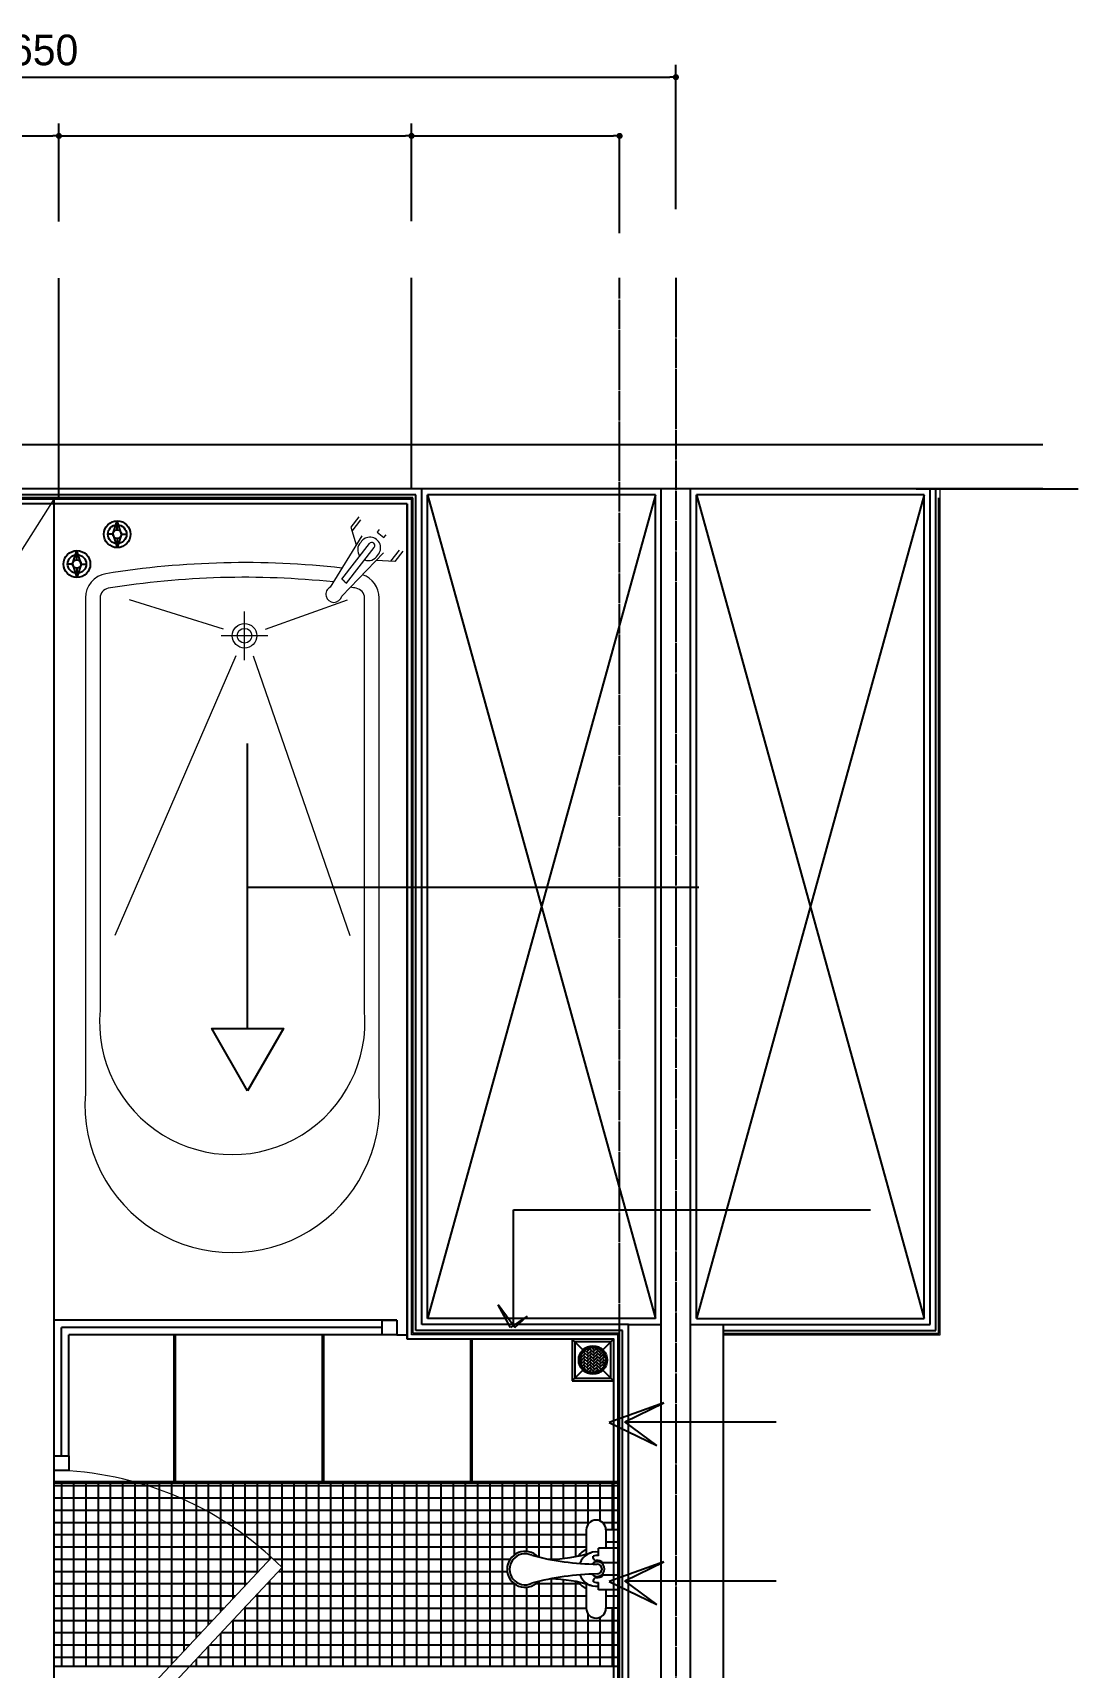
# Model space of a CAD drawing. Header units: inches. Extents: x -1249499 to 290957, y -589671 to 1013543.
# Drawn here: x -1231000 to -1228864, y 248069 to 251404 of the extents above; entities that cross this region are included whole.
import ezdxf

# ---------------------------------------------------------------- set-up
doc = ezdxf.new("R2010")
doc.units = ezdxf.units.IN
doc.header["$MEASUREMENT"] = 0
doc.linetypes.add('CEN', pattern=[62, 60, -1, 0, -1])
doc.layers.add('1', color=4, linetype='Continuous', lineweight=15)
doc.layers.add('8', color=8, linetype='Continuous', lineweight=5)
for name, color, linetype in [('13', 13, 'Continuous'), ('2CONTINUOUS', 2, 'Continuous'), ('3', 2, 'Continuous'), ('4', 4, 'Continuous'), ('4ELE', 4, 'Continuous'), ('6', 6, 'Continuous'), ('BOARD-06', 6, 'Continuous'), ('CEN', 1, 'CEN'), ('FIN', 6, 'Continuous'), ('FOR', 4, 'Continuous'), ('FP-TOIL', 12, 'Continuous'), ('FUR', 4, 'Continuous'), ('GSB-09', 9, 'Continuous'), ('INS', 4, 'Continuous'), ('KC', 7, 'Continuous'), ('TOIL', 9, 'Continuous'), ('WALL', 2, 'Continuous'), ('파고라', 3, 'Continuous'), ('화강석', 4, 'Continuous')]:
    doc.layers.add(name, color=color, linetype=linetype)
doc.styles.get("Standard").update_dxf_attribs({"font": 'DotumChe.ttf'})
doc.styles.add('STYLE1', font='ses.shx', dxfattribs={"bigfont": 'shs.shx'})
doc.dimstyles.new('MIN', dxfattribs={"dimscale": 0, "dimtxt": 5, "dimasz": 0.18, "dimexe": 0.18, "dimexo": 0.0625, "dimgap": 0.09, "dimtad": 0, "dimtih": 1, "dimtoh": 1, "dimdec": 4, "dimzin": 0, "dimdsep": 46, "dimtxsty": 'Standard', "dimblk1": 'DOT', "dimblk2": 'DOT', "dimsah": 1, "dimcen": 0.09, "dimclrd": 6, "dimclre": 6, "dimclrt": 3, "dimadec": 0, "dimazin": 0, "dimtfac": 1, "dimtdec": 4, "dimtofl": 0, "dimtmove": 0, "dimatfit": 3, "dimldrblk": 'DOT', "dimfxl": 1, "dimtolj": 1, "dimtzin": 0, "dimarcsym": 0})

# ---------------------------------------------------------------- blocks, each defined once
blk = doc.blocks.new('_DOT')
at = {"color": 0, "linetype": 'ByBlock'}
blk.add_line((-0.5, 0), (-1, 0), dxfattribs=at)
at = {"color": 0, "linetype": 'ByBlock', "const_width": 0.5}
blk.add_lwpolyline([(-0.25, 0, 1), (0.25, 0, 1)], format="xyb", close=True, dxfattribs=at)
blk = doc.blocks.new('*D1383')
at = {"layer": '4', "lineweight": -2, "transparency": 16777216}
for p, q in [((-1232336.240104212, 251018.9723957799), (-1232336.240104212, 251218.6872627647)), ((-1230946.240104212, 251018.9723957799), (-1230946.240104212, 251218.6872627647)), ((-1232323.740104212, 251193.6872627647), (-1230958.740104212, 251193.6872627647))]:
    blk.add_line(p, q, dxfattribs=at)
at = {"layer": 'DEFPOINTS', "color": 0, "transparency": 16777216}
for p in [(-1230946.240104212, 251193.6872627647), (-1232336.240104212, 250993.9723957799), (-1230946.240104212, 250993.9723957799)]:
    blk.add_point(p, dxfattribs=at)
at = {"layer": '4', "lineweight": -2, "transparency": 16777216, "xscale": 12.5, "yscale": 12.5, "zscale": 12.5, "rotation": 180}
blk.add_blockref('_DOT', (-1232336.240104212, 251193.6872627647), dxfattribs=at)
at = {"layer": '4', "lineweight": -2, "transparency": 16777216, "xscale": 12.5, "yscale": 12.5, "zscale": 12.5}
blk.add_blockref('_DOT', (-1230946.240104212, 251193.6872627647), dxfattribs=at)
at = {"layer": '4', "transparency": 16777216, "insert": (-1231641.240104212, 251243.3896437171), "char_height": 62.5, "attachment_point": 5, "style": 'STYLE1'}
blk.add_mtext('\\A1;1,390', dxfattribs=at)
blk = doc.blocks.new('*D1387')
at = {"layer": '4', "lineweight": -2, "transparency": 16777216}
for p, q in [((-1232336.240104212, 251043.9723957799), (-1232336.240104212, 251338.5908345846)), ((-1229686.240104212, 251043.9723957799), (-1229686.240104212, 251338.5908345846)), ((-1232323.740104212, 251313.5908345846), (-1229698.740104212, 251313.5908345846))]:
    blk.add_line(p, q, dxfattribs=at)
at = {"layer": 'DEFPOINTS', "color": 0, "transparency": 16777216}
for p in [(-1229686.240104212, 251313.5908345846), (-1232336.240104212, 251018.9723957799), (-1229686.240104212, 251018.9723957799)]:
    blk.add_point(p, dxfattribs=at)
at = {"layer": '4', "lineweight": -2, "transparency": 16777216, "xscale": 12.5, "yscale": 12.5, "zscale": 12.5, "rotation": 180}
blk.add_blockref('_DOT', (-1232336.240104212, 251313.5908345846), dxfattribs=at)
at = {"layer": '4', "lineweight": -2, "transparency": 16777216, "xscale": 12.5, "yscale": 12.5, "zscale": 12.5}
blk.add_blockref('_DOT', (-1229686.240104212, 251313.5908345846), dxfattribs=at)
at = {"layer": '4', "transparency": 16777216, "insert": (-1231011.240104212, 251363.2932155369), "char_height": 62.5, "attachment_point": 5, "style": 'STYLE1'}
blk.add_mtext('\\A1;2,650', dxfattribs=at)

msp = doc.modelspace()

# ---------------------------------------------------------------- hatches: boundary and pattern name
at = {"layer": '13'}
h = msp.add_hatch(dxfattribs=at)
h.set_pattern_fill('NET', color=256, scale=200, style=0)
h.set_pattern_definition([(0, (-1259715.621813487, 278964.5246825756), (0, 25), []), (90, (-1259715.621813487, 278964.5246825756), (-25, 1.530757942277972e-15), [])])
h.paths.add_polyline_path([(-1230781.526328049, 248444.2197039063, -0.1263294468834134), (-1230490.407492999, 248272.0525577346), (-1230679.647696417, 248070.2196403877), (-1229804.240104212, 248070.2196403877), (-1229804.240104212, 248189.2196403877), (-1229829.240104212, 248189.2196403877, -1), (-1229869.240104212, 248189.2196403877), (-1229869.240104212, 248228.9083516462, -0.1195920062124356), (-1229885.49139265, 248242.5579809008, 0.04740453875707076), (-1229941.865267538, 248249.1493026635, 0.01206100357090742), (-1229967.580999467, 248243.4767050424, -2.50201948306443), (-1229967.69688641, 248294.089130571, 0.01050689854607514), (-1229945.319954778, 248289.2350564993, 0.05029069669746007), (-1229885.49139265, 248295.8812998745, -0.1195920062124356), (-1229869.240104212, 248309.5309291291), (-1229869.240104212, 248349.2196403876, -1), (-1229829.240104212, 248349.2196403877), (-1229804.240104212, 248349.2196403877), (-1229804.240104212, 248444.2197039063)])
h.paths.add_polyline_path([(-1230781.526328049, 248444.2197039063), (-1230956.240104212, 248444.2197039063), (-1230956.240104212, 248070.2196403877), (-1230720.750573876, 248070.2196403877), (-1230512.073144371, 248292.7832057443, 0.1151434633391482)])
at = {"layer": '6'}
h = msp.add_hatch(dxfattribs=at)
h.set_pattern_fill('AR-HBONE', color=256, scale=1.133333333333333, style=0)
h.set_pattern_definition([(44.99999999999999, (-1233112.233537676, 259873.981166523), (5.033011044967376e-16, 6.411101482758028), [13.6, -4.533333333333331]), (135, (-1233109.027986934, 259877.1867172646), (5.033011044967376e-16, 6.411101482758028), [13.6, -4.533333333333331])])
h.paths.add_polyline_path([(-1229829.545789719, 248695.7196403877, 1), (-1229881.934418706, 248695.7196403877, 1)])

# ---------------------------------------------------------------- linework, layer by layer
at = {"layer": '1'}
msp.add_line((-1231037.240104212, 250324.7196403877), (-1230956.240104212, 250452.2196403877), dxfattribs=at)
at = {"layer": '13'}
for p, q in [((-1230956.240104212, 247767.2196403877), (-1230956.240104212, 250452.2196403877)), ((-1230193.240104212, 248780.2196403877), (-1230193.240104212, 250461.2196403877)), ((-1229728.240104212, 250461.2196403877), (-1230193.240104212, 250461.2196403877)), ((-1229728.240104212, 248780.2196403877), (-1229728.240104212, 250461.2196403877)), ((-1229644.240104212, 248780.2196403877), (-1229644.240104212, 250461.2196403877)), ((-1229179.240104212, 250461.2196403877), (-1229644.240104212, 250461.2196403877)), ((-1229179.240104212, 248780.2196403877), (-1229179.240104212, 250461.2196403877)), ((-1229728.240104212, 248780.2196403877), (-1230193.240104212, 248780.2196403877)), ((-1229644.240104212, 248780.2196403877), (-1229179.240104212, 248780.2196403877)), ((-1230711.740104212, 248747.2197039063), (-1230711.740104212, 248447.2197039063)), ((-1230708.740104212, 248747.2197039063), (-1230708.740104212, 248447.2197039063)), ((-1230408.740104212, 248747.2197039063), (-1230408.740104212, 248447.2197039063)), ((-1230405.740104212, 248747.2197039063), (-1230405.740104212, 248447.2197039063)), ((-1230105.740104212, 248738.2196403877), (-1230105.740104212, 248447.2197039063)), ((-1230102.740104212, 248738.2196403877), (-1230102.740104212, 248447.2197039063)), ((-1229804.240104212, 248447.2197039063), (-1230956.240104212, 248447.2197039063)), ((-1229804.240104212, 248444.2197039063), (-1230956.240104212, 248444.2197039063)), ((-1229804.240104212, 248070.2196403877), (-1230956.240104212, 248070.2196403877))]:
    msp.add_line(p, q, dxfattribs=at)
at = {"layer": '2CONTINUOUS'}
for p, q in [((-1228937.240104212, 250563.2196403877), (-1232447.240104212, 250563.2196403877)), ((-1228937.240104212, 250473.2196403877), (-1232357.240104212, 250473.2196403877)), ((-1229716.240104212, 247327.7947215246), (-1229716.240104212, 250473.2196403877)), ((-1229656.240104212, 247327.7947215246), (-1229656.240104212, 250473.2196403877)), ((-1230235.240104212, 250443.2196403877), (-1230235.240104212, 248738.2196403877)), ((-1230835.970599135, 250380.8280786138), (-1230827.217116312, 250408.0975206035)), ((-1230818.463633488, 250380.8280786138), (-1230827.217116312, 250408.0975206035)), ((-1230835.970599135, 250380.8280786138), (-1230846.305690682, 250380.8280786138)), ((-1230835.970599135, 250380.8280786138), (-1230827.217116312, 250353.5586366242)), ((-1230827.217116312, 250389.5815614374), (-1230827.217116312, 250399.9166529843)), ((-1230818.463633488, 250380.8280786138), (-1230827.217116312, 250353.5586366242)), ((-1230827.217116312, 250372.0745957903), (-1230827.217116312, 250361.7395042434)), ((-1230818.463633488, 250380.8280786138), (-1230808.128541941, 250380.8280786138)), ((-1230918.170758775, 250320.0664258576), (-1230909.417275952, 250347.3358678473)), ((-1230900.663793128, 250320.0664258576), (-1230909.417275952, 250347.3358678473)), ((-1230909.417275952, 250328.8199086812), (-1230909.417275952, 250339.155000228)), ((-1230918.170758775, 250320.0664258576), (-1230928.505850323, 250320.0664258576)), ((-1230918.170758775, 250320.0664258576), (-1230909.417275952, 250292.7969838679)), ((-1230900.663793128, 250320.0664258576), (-1230909.417275952, 250292.7969838679)), ((-1230909.417275952, 250311.312943034), (-1230909.417275952, 250300.9778514872)), ((-1230900.663793128, 250320.0664258576), (-1230890.328701582, 250320.0664258576)), ((-1230561.061895397, 249660.4182668674), (-1230561.061895397, 249953.6649578999)), ((-1230561.061895397, 249371.9824280653), (-1230561.061895397, 249660.4182668674)), ((-1230561.061895397, 249660.4182668674), (-1230281.345151501, 249660.4182668674)), ((-1230323.345151501, 249660.4182668674), (-1229639.670375195, 249660.4182668674)), ((-1230018.197273519, 248766.230715539), (-1230018.197273519, 249002.1940512044)), ((-1230018.197273519, 249002.1940512044), (-1229288.70500757, 249002.1940512044)), ((-1230015.240104212, 248762.2196403877), (-1230049.31974719, 248808.4449304981)), ((-1230024.240104212, 248762.2196403877), (-1230049.31974719, 248808.4449304981)), ((-1229989.861858557, 248785.0390331348), (-1230024.240104212, 248762.2196403877)), ((-1230015.240104212, 248762.2196403877), (-1229989.861858557, 248785.0390331348)), ((-1229783.240104212, 247327.7947215246), (-1229783.240104212, 248768.2196403877)), ((-1229783.240104212, 248768.2196403877), (-1229716.240104212, 248768.2196403877)), ((-1229656.240104212, 248768.2196403877), (-1229589.240104212, 248768.2196403877)), ((-1229589.240104212, 247327.7947215246), (-1229589.240104212, 248768.2196403877)), ((-1229711.185386408, 248608.5916746022), (-1229822.196650389, 248567.9692576276)), ((-1229790.721937522, 248569.748224035), (-1229711.185386408, 248608.5916746022)), ((-1229822.196650389, 248567.9692576276), (-1229725.25751551, 248521.0972652802)), ((-1229790.721937522, 248569.748224035), (-1229481.309567338, 248569.748224035)), ((-1229725.25751551, 248521.0972652802), (-1229790.721937522, 248569.748224035)), ((-1229711.185386408, 248284.2121903934), (-1229822.196650389, 248243.5897734187)), ((-1229790.721937522, 248245.3687398261), (-1229711.185386408, 248284.2121903934)), ((-1229822.196650389, 248243.5897734187), (-1229725.25751551, 248196.7177810713)), ((-1229790.721937522, 248245.3687398261), (-1229481.309567338, 248245.3687398261)), ((-1229725.25751551, 248196.7177810713), (-1229790.721937522, 248245.3687398261))]:
    msp.add_line(p, q, dxfattribs=at)
msp.add_lwpolyline([(-1230561.061895397, 249245.1366568312), (-1230634.296335564, 249371.9824280653), (-1230487.827455229, 249371.9824280653)], close=True, dxfattribs=at)
for centre, radius in [((-1230827.217116312, 250380.8280786138), 27.26944198965793), ((-1230827.217116312, 250380.8280786138), 19.08857437042752), ((-1230827.217116312, 250380.8280786138), 8.753482823551167), ((-1230909.417275952, 250320.0664258576), 27.26944198965793), ((-1230909.417275952, 250320.0664258576), 19.08857437042752), ((-1230909.417275952, 250320.0664258576), 8.753482823551167)]:
    msp.add_circle(centre, radius, dxfattribs=at)
at = {"layer": '3'}
for p, q in [((-1230205.240104212, 248768.2196403877), (-1230205.240104212, 250473.2196403877)), ((-1229167.240104212, 248768.2196403877), (-1229167.240104212, 250473.2196403877)), ((-1229783.240104212, 248768.2196403877), (-1230205.240104212, 248768.2196403877)), ((-1229589.240104212, 248768.2196403877), (-1229167.240104212, 248768.2196403877))]:
    msp.add_line(p, q, dxfattribs=at)
at = {"layer": '4', "linetype": 'ByBlock'}
for p, q in [((-1230226.240104212, 251019.9548303865), (-1230226.240104212, 251218.6872627647)), ((-1230933.740104212, 251193.6872627647), (-1230238.740104212, 251193.6872627647)), ((-1230226.240104212, 251193.6872627647), (-1229813.740104212, 251193.6872627647))]:
    msp.add_line(p, q, dxfattribs=at)
at = {"layer": '4'}
msp.add_line((-1229801.240104212, 250994.9548303865), (-1229801.240104212, 251193.6872627647), dxfattribs=at)
at = {"layer": '4ELE'}
msp.add_line((-1230256.246422299, 248747.2196403877), (-1230235.240104212, 248747.2196403877), dxfattribs=at)
at = {"layer": '6'}
for p, q in [((-1229898.240104212, 248738.2196403877), (-1229892.573437546, 248732.5529737211)), ((-1229813.240104212, 248738.2196403877), (-1229818.906770879, 248732.5529737211)), ((-1229892.573437546, 248732.5529737211), (-1229876.267468851, 248716.2470050265)), ((-1229835.212739574, 248716.2470050265), (-1229818.906770879, 248732.5529737211)), ((-1229892.573437546, 248658.8863070544), (-1229876.267468851, 248675.1922757489)), ((-1229835.212739574, 248675.1922757489), (-1229818.906770879, 248658.8863070544)), ((-1229892.573437546, 248658.8863070544), (-1229898.240104212, 248653.2196403877)), ((-1229818.906770879, 248658.8863070544), (-1229813.240104212, 248653.2196403877))]:
    msp.add_line(p, q, dxfattribs=at)
for points in [[(-1229898.240104212, 248653.2196403877), (-1229813.240104212, 248653.2196403877), (-1229813.240104212, 248738.2196403877), (-1229898.240104212, 248738.2196403877)], [(-1229892.573437546, 248658.8863070544), (-1229818.906770879, 248658.8863070544), (-1229818.906770879, 248732.5529737211), (-1229892.573437546, 248732.5529737211)]]:
    msp.add_lwpolyline(points, close=True, dxfattribs=at)
for radius in [29.03007747194315, 26.19431449379784]:
    msp.add_circle((-1229855.740104212, 248695.7196403877), radius, dxfattribs=at)
at = {"layer": '8'}
for p, q in [((-1229146.240104212, 248747.2196403877), (-1229146.240104212, 250473.2196403877)), ((-1230226.240104212, 248747.2196403877), (-1230226.240104212, 250452.2196403877)), ((-1229804.240104212, 248747.2196403877), (-1230226.240104212, 248747.2196403877)), ((-1229804.240104212, 247767.2196403877), (-1229804.240104212, 248747.2196403877)), ((-1229589.240104212, 248747.2196403877), (-1229146.240104212, 248747.2196403877))]:
    msp.add_line(p, q, dxfattribs=at)
at = {"layer": 'BOARD-06', "lineweight": 0}
for p, q in [((-1230235.240104212, 248747.2196403877), (-1230304.240101523, 248747.2196403877)), ((-1229804.240104212, 248747.2196403877), (-1230226.240104212, 248747.2196403877))]:
    msp.add_line(p, q, dxfattribs=at)
at = {"layer": 'CEN'}
for p, q in [((-1229801.240104212, 248750.2196403877), (-1229801.240104212, 250904.1953562362)), ((-1229686.240104212, 250904.1953562362), (-1229686.240104212, 247327.7947215246))]:
    msp.add_line(p, q, dxfattribs=at)
at = {"layer": 'DEFPOINTS', "color": 0, "linetype": 'ByBlock'}
for p in [(-1230235.240104212, 250443.2196403877), (-1230235.240104212, 250443.2196403877), (-1230235.240104212, 248738.2196403877), (-1230226.240104212, 248747.2196403877), (-1229816.073437546, 248735.3863070544)]:
    msp.add_point(p, dxfattribs=at)
at = {"layer": 'FIN'}
for p, q in [((-1230223.240104212, 250455.2196403877), (-1232339.240104212, 250455.2196403877)), ((-1230223.240104212, 248750.2196403877), (-1230223.240104212, 250455.2196403877)), ((-1229149.240104212, 248750.2196403877), (-1229149.240104212, 250455.2196403877)), ((-1229801.240104212, 248750.2196403877), (-1230223.240104212, 248750.2196403877)), ((-1229801.240104212, 247764.2196403877), (-1229801.240104212, 248750.2196403877)), ((-1229589.240104212, 248750.2196403877), (-1229149.240104212, 248750.2196403877))]:
    msp.add_line(p, q, dxfattribs=at)
at = {"layer": 'FOR'}
for p, q in [((-1229155.240104212, 248756.2196403877), (-1229155.240104212, 250473.2196403877)), ((-1230217.240104212, 248756.2196403877), (-1230217.240104212, 250461.2196403877))]:
    msp.add_line(p, q, dxfattribs=at)
at = {"layer": 'FP-TOIL'}
for p, q in [((-1230946.240104212, 250452.2196403877), (-1230946.240104212, 250903.2129216297)), ((-1230226.240104212, 250474.2020749943), (-1230226.240104212, 250904.1953562362)), ((-1229195.721549859, 250473.2196403877), (-1228864.414098691, 250473.2196403877)), ((-1230193.240104212, 250461.2196403877), (-1229728.240104212, 248780.2196403877)), ((-1229728.240104212, 250461.2196403877), (-1230193.240104212, 248780.2196403877)), ((-1229644.240104212, 250461.2196403877), (-1229179.240104212, 248780.2196403877)), ((-1229179.240104212, 250461.2196403877), (-1229644.240104212, 248780.2196403877))]:
    msp.add_line(p, q, dxfattribs=at)
at = {"layer": 'FUR'}
for p, q in [((-1229795.240104212, 248756.2196403877), (-1230217.240104212, 248756.2196403877)), ((-1229795.240104212, 247758.2196403877), (-1229795.240104212, 248756.2196403877)), ((-1229589.240104212, 248756.2196403877), (-1229155.240104212, 248756.2196403877))]:
    msp.add_line(p, q, dxfattribs=at)
at = {"layer": 'GSB-09'}
msp.add_line((-1230226.240104212, 250452.2196403877), (-1232336.240104212, 250452.2196403877), dxfattribs=at)
at = {"layer": 'INS'}
for p, q in [((-1230956.240104212, 248500.5578594992), (-1230956.240104212, 248777.2197039063)), ((-1230256.246422299, 248777.2196403877), (-1230956.240104212, 248777.2196403877)), ((-1230286.246422644, 248762.2196557897), (-1230941.240104212, 248762.2196400269)), ((-1230941.240104212, 248500.5578594992), (-1230941.240104212, 248762.2196400269)), ((-1230256.246422299, 248747.2196403877), (-1230926.240104212, 248747.2196403877)), ((-1230926.240104212, 248500.5578594992), (-1230926.240104212, 248747.2196403877))]:
    msp.add_line(p, q, dxfattribs=at)
at = {"layer": 'INS', "color": 6}
msp.add_line((-1229804.240104212, 247791.2196403876), (-1229804.240104212, 248747.2196403877), dxfattribs=at)
at = {"layer": 'INS'}
for points in [[(-1230256.246422644, 248777.2196557897), (-1230256.246422644, 248747.2196557897), (-1230286.246422644, 248747.2196557897), (-1230286.246422644, 248777.2196557897)], [(-1230926.240104212, 248500.5578594992), (-1230926.240104212, 248470.5578594992), (-1230956.240104212, 248470.5578594992), (-1230956.240104212, 248500.5578594992)]]:
    msp.add_lwpolyline(points, close=True, dxfattribs=at)
at = {"layer": 'KC', "color": 4, "lineweight": 0}
for p, q in [((-1230962.453307641, 247812.4331499633), (-1230511.620696434, 248293.2657611702)), ((-1230941.240104205, 247791.2199465278), (-1230490.407492999, 248272.0525577346))]:
    msp.add_line(p, q, dxfattribs=at)
for points in [[(-1230368.381300841, 250311.7890044643, 0.06817546269538488), (-1230850.162890867, 250300.2605928227, 0.3680719582092554), (-1230892.193801275, 250250.8997418264), (-1230892.193801275, 249239.9666587352, 1.08333333333343), (-1230292.193801275, 249239.9666587351), (-1230292.193801275, 250250.8997418264, 0.3225067753352053), (-1230326.328114925, 250298.3157728356, 0.3225067753352053)], [(-1230862.193801275, 250250.8997418265), (-1230862.193801275, 249409.9666587352, 1.0925925925927), (-1230322.193801275, 249409.9666587351)]]:
    msp.add_lwpolyline(points, format="xyb", dxfattribs=at)
msp.add_arc((-1230971.240104205, 247791.2199465277), 680, 44.99999999948414, 87.47142431331483, dxfattribs=at)
at = {"layer": 'TOIL', "lineweight": 0}
for p, q in [((-1230334.041985122, 250416.3484511659), (-1230350.293158191, 250395.438626899)), ((-1230330.125450324, 250409.9794004289), (-1230347.847608371, 250387.1769104907)), ((-1230327.960986609, 250377.9013750075), (-1230392.173465748, 250272.8740070872)), ((-1230350.293158191, 250395.438626899), (-1230339.510258055, 250359.0111281645)), ((-1230292.17995038, 250390.6811452719), (-1230296.581744021, 250385.0175091079)), ((-1230296.581744021, 250385.0175091079), (-1230282.603474591, 250374.1535595687)), ((-1230282.603474591, 250374.1535595687), (-1230278.246581604, 250379.7594236088)), ((-1230368.765009804, 250288.9612043103), (-1230312.225787715, 250361.7082726635)), ((-1230283.207371535, 250342.7281965136), (-1230368.708849281, 250254.6655251358)), ((-1230358.90326468, 250281.2966288116), (-1230302.364042592, 250354.0436971647)), ((-1230251.168204259, 250348.6136111014), (-1230268.890362306, 250325.8111211632)), ((-1230244.029458907, 250346.3904676259), (-1230260.280631976, 250325.4806433591)), ((-1230260.280631976, 250325.4806433591), (-1230298.527906718, 250326.9487352605)), ((-1230363.834137242, 250285.128916561), (-1230368.765009804, 250288.9612043103)), ((-1230363.834137242, 250285.128916561), (-1230358.90326468, 250281.2966288116)), ((-1230610.168030673, 250187.0579326058), (-1230802.3563081, 250246.7603153378)), ((-1230524.219571876, 250187.0579326058), (-1230357.031294449, 250246.7603153378)), ((-1230567.193801275, 250189.4832327014), (-1230567.193812615, 250208.7205228978)), ((-1230567.193801275, 250123.9936493109), (-1230567.193801275, 250223.4227321911)), ((-1230519.315904178, 250173.708190751), (-1230615.071698371, 250173.708190751)), ((-1230585.086506582, 250132.4183482133), (-1230832.193801275, 249562.1847746683)), ((-1230549.301095967, 250132.4183482133), (-1230352.193801275, 249562.1847746682))]:
    msp.add_line(p, q, dxfattribs=at)
at = {"layer": 'TOIL'}
for p, q in [((-1229869.240104212, 248349.2196403877), (-1229869.240104212, 248299.8412626185)), ((-1229804.240104212, 248349.2196403877), (-1229829.240104212, 248349.2196403877)), ((-1229829.240104212, 248349.2196403877), (-1229829.240104212, 248311.7196403872)), ((-1229804.240104212, 248311.7196403872), (-1229844.240104212, 248311.7196403872)), ((-1229844.240104212, 248296.4375816491), (-1229844.240104212, 248311.7196403872)), ((-1229804.240104212, 248324.2196403877), (-1229829.240104212, 248324.2196403877)), ((-1229804.240104212, 248311.7196403872), (-1229804.240104212, 248226.7196403872)), ((-1229854.954389927, 248291.488865056), (-1229854.954389927, 248295.3815604159)), ((-1229804.240104212, 248281.7196403872), (-1229834.492655498, 248281.7196403872)), ((-1229869.240104212, 248238.5980181568), (-1229869.240104212, 248189.2196403877)), ((-1229854.240104212, 248243.0064369516), (-1229854.240104212, 248246.8991323116)), ((-1229844.240104212, 248226.7196403872), (-1229844.240104212, 248241.8589606123)), ((-1229804.240104212, 248256.7196403872), (-1229834.492655498, 248256.7196403872)), ((-1229804.240104212, 248226.7196403872), (-1229844.240104212, 248226.7196403873)), ((-1229829.240104212, 248226.7196403873), (-1229829.240104212, 248189.2196403877)), ((-1229804.240104212, 248214.2196403877), (-1229829.240104212, 248214.2196403877)), ((-1229804.240104212, 248189.2196403877), (-1229829.240104212, 248189.2196403877))]:
    msp.add_line(p, q, dxfattribs=at)
at = {"layer": 'TOIL', "linetype": 'ByBlock'}
msp.add_line((-1229804.240104212, 248349.2196403877), (-1229804.240104212, 248189.2196403877), dxfattribs=at)
at = {"layer": 'TOIL', "lineweight": 0}
for points in [[(-1230385.681744364, 250283.4920118636, 0.0661578455722401), (-1230845.381437111, 250270.644082225, 0.3680719582093466), (-1230862.193801275, 250250.8997418265), (-1230862.193801275, 249409.9666587352)], [(-1230322.193801275, 249409.9666587351), (-1230322.193801275, 250250.8997418264, 0.3680719582092093), (-1230339.006165438, 250270.644082225, 0.002668436816230494), (-1230350.932345184, 250272.9745237617, 0.002668436816230494)]]:
    msp.add_lwpolyline(points, format="xyb", dxfattribs=at)
msp.add_lwpolyline([(-1230322.193801275, 249409.966658735), (-1230322.193801275, 250250.8997418264)], dxfattribs=at)
for radius in [25, 15]:
    msp.add_circle((-1230567.193801275, 250173.7081907509), radius, dxfattribs=at)
for centre, radius, start, end in [((-1230311.0541608, 250353.039093109), 21.87844729774858, 315.2534475464406, 149.037652704654), ((-1230314.276371354, 250348.8931858475), 21.87844729774858, 135.2534475464406, 215.5603751013871), ((-1230314.276371354, 250348.8931858475), 21.87844729774858, 248.7307251526563, 329.037652704654), ((-1230307.294915154, 250357.875984914), 6.244992683045377, 322.1455501260957, 142.1455501260957), ((-1230384.70935457, 250258.26949392), 16.40136459353418, 117.0707807068656, 347.3064777681884)]:
    msp.add_arc(centre, radius, start, end, dxfattribs=at)
at = {"layer": 'TOIL'}
for centre, radius, start, end in [((-1229849.240104212, 248349.2196403876), 20, 0, 180), ((-1229994.240104212, 248268.7220093003), 36.71557234869397, 43.7021113219548, 316.560267768708), ((-1229948.361242221, 248589.2196403876), 300, 270.5808530651325, 287.2105530898103), ((-1229849.240104212, 248269.2196403876), 45, 116.3877999608529, 143.6667112409757), ((-1229849.240104212, 248269.2196403876), 35, 81.78678929921857, 160.807916137825), ((-1229994.240104212, 248268.7220093003), 31.71557234869397, 64.39412488077055, 295.6058751192294), ((-1229841.023860964, 248824.0375903231), 544.877440686717, 255.1648852567946, 269.3613488632021), ((-1229847.097247069, 248269.1939986837), 15, 223.4051569522378, 136.9857742382581), ((-1229847.454389927, 248274.1683569803), 22.5, 81.78678929921857, 109.4712206333006), ((-1229849.954389927, 248291.4888650559), 5, 180, 278.2132107007815), ((-1229846.740104212, 248269.2196403872), 17.5, 45.5846914027565, 98.21321070078146), ((-1229847.097247069, 248269.1939986837), 10, 270, 90), ((-1229837.158861023, 247713.3558795382), 545.9285885805119, 91.04310168824709, 105.2258740626384), ((-1229948.361242221, 247949.2196403876), 300, 72.7894469101898, 88.7592632548047), ((-1229849.240104212, 248269.2196403876), 45, 216.3332887590243, 243.6122000391471), ((-1229849.240104212, 248269.2196403876), 35, 199.6955148503705, 278.2132107007815), ((-1229849.240104212, 248246.8991323115), 5, 81.78678929921857, 180), ((-1229846.740104212, 248264.2196403872), 22.5, 250.5287793666994, 276.3793702091886), ((-1229846.740104212, 248269.2196403872), 17.5, 261.7867892992185, 314.4153085972435), ((-1229849.240104212, 248189.2196403876), 20, 180, 0)]:
    msp.add_arc(centre, radius, start, end, dxfattribs=at)
at = {"layer": 'WALL'}
msp.add_line((-1230235.240104212, 250443.2196403877), (-1232325.190107591, 250443.2196403877), dxfattribs=at)
at = {"layer": '파고라'}
for p, q in [((-1230235.240104212, 248738.2196403877), (-1230235.240104212, 250443.2196403877)), ((-1229813.240104212, 248738.2196403877), (-1230235.240104212, 248738.2196403877)), ((-1229813.240104212, 247776.2196403877), (-1229813.240104212, 248738.2196403877))]:
    msp.add_line(p, q, dxfattribs=at)
at = {"layer": '화강석'}
msp.add_line((-1230217.240104212, 250461.2196403877), (-1232345.240104212, 250461.2196403877), dxfattribs=at)

# ---------------------------------------------------------------- block references
at = {"layer": '4', "linetype": 'ByBlock', "xscale": 12.5, "yscale": 12.5, "zscale": 12.5, "rotation": 180}
msp.add_blockref('_DOT', (-1230946.240104212, 251193.6872627647), dxfattribs=at)
at = {"layer": '4', "linetype": 'ByBlock', "xscale": 12.5, "yscale": 12.5, "zscale": 12.5}
for p in [(-1230226.240104212, 251193.6872627647), (-1229801.240104212, 251193.6872627647)]:
    msp.add_blockref('_DOT', p, dxfattribs=at)

# ---------------------------------------------------------------- dimensions: what is measured, and where the dimension line sits
at = {"layer": '4'}
for base, p1, p2, picture, middle in [((-1229686.240104212, 251313.5908345846), (-1232336.240104212, 251018.9723957799), (-1229686.240104212, 251018.9723957799), '*D1387', (-1231011.240104212, 251363.2932155369)), ((-1230946.240104212, 251193.6872627647), (-1232336.240104212, 250993.9723957799), (-1230946.240104212, 250993.9723957799), '*D1383', (-1231641.240104212, 251243.3896437171))]:
    dim = msp.add_linear_dim(base=base, p1=p1, p2=p2, dimstyle='MIN', override={"dimscale": 25, "dimtxt": 2.5, "dimasz": 0.5, "dimexe": 1, "dimexo": 1, "dimgap": 0.5, "dimtad": 1, "dimtih": 0, "dimtoh": 0, "dimdec": 0, "dimlunit": 6, "dimtxsty": 'STYLE1', "dimcen": 1, "dimclrd": 256, "dimclre": 256, "dimclrt": 256, "dimtix": 1, "dimtofl": 1}, dxfattribs=at)
    dim.commit()
    dim.dimension.update_dxf_attribs({"geometry": picture, "text_midpoint": middle})

doc.saveas('drawing.dxf')
